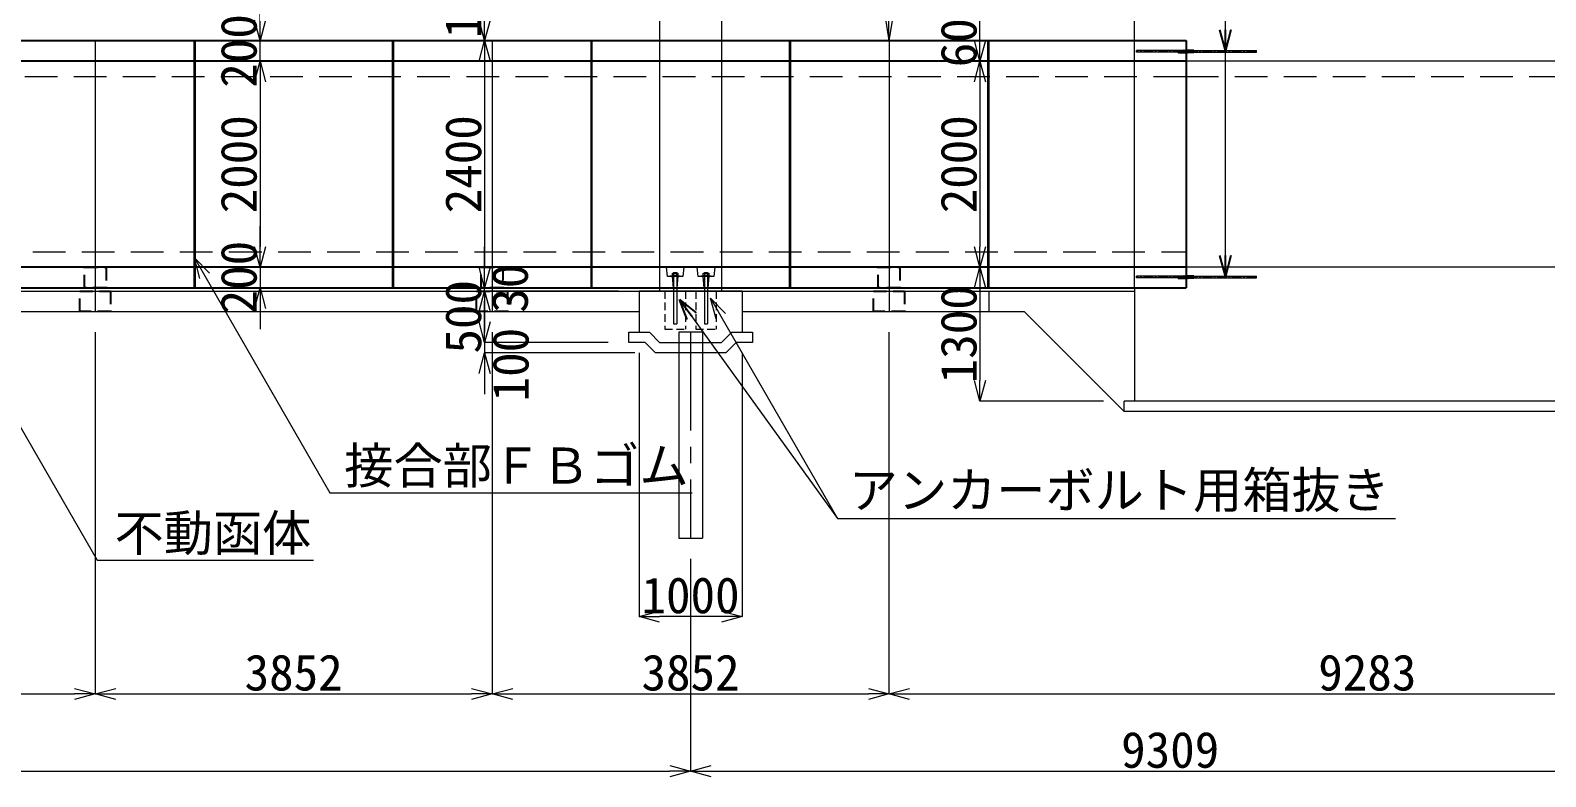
# Model space of a CAD drawing. Extents: x 0 to 319474, y 0 to 59400.
# Drawn here: x 22545 to 37252, y 32999 to 40242 of the extents above; entities that cross this region are included whole.
import ezdxf
from ezdxf import colors
from ezdxf.entities.mleader import LeaderData, LeaderLine
from ezdxf.math import Vec2, Vec3

# ---------------------------------------------------------------- set-up
doc = ezdxf.new("R2010")
doc.units = 0
doc.header["$LTSCALE"] = 100
for name, pattern in [('CENTER2', [14.2875, 9.525, -1.5875, 1.5875, -1.5875]), ('HIDDEN', [0.375, 0.25, -0.125]), ('HIDDEN2', [4.7625, 3.175, -1.5875])]:
    doc.linetypes.add(name, pattern=pattern)
for name, color, linetype, lineweight in [('0中心線', 7, 'CENTER2', 5), ('0寸法', 7, 'Continuous', 5), ('0文字', 41, 'Continuous', 5), ('1Pca-BOX', 3, 'Continuous', 25), ('1Pca-BOX割付', 4, 'Continuous', 13), ('1アンカーボルト孔', 30, 'Continuous', 13), ('1グラウトホール', 1, 'HIDDEN2', 25), ('2均し基礎コンクリート', 140, 'Continuous', 13), ('2現場打ち・増しコン', 1, 'HIDDEN2', 13), ('2遮水・可とう矢板', 43, 'Continuous', 13), ('3機械式継手', 220, 'Continuous', 13), ('3金具', 243, 'Continuous', 13)]:
    doc.layers.add(name, color=color, linetype=linetype, lineweight=lineweight)
doc.layers.add('D-WORK作業ﾚｲﾔ', color=9, linetype='Continuous', lineweight=5, plot=False)
doc.styles.add('寸法文字', font='MS Gothic.ttf')
doc.dimstyles.new('1／100', dxfattribs={"dimscale": 100, "dimtxt": 3.5, "dimasz": 2, "dimexe": 0, "dimexo": 2, "dimgap": 0.3, "dimtad": 1, "dimdec": 0, "dimzin": 1, "dimdsep": 46, "dimtxsty": '寸法文字', "dimblk": 'OPEN30', "dimcen": 2.5, "dimclrd": 256, "dimclre": 256, "dimclrt": 256, "dimadec": 0, "dimazin": 0, "dimtfac": 1, "dimtdec": 0, "dimtmove": 0, "dimatfit": 3, "dimldrblk": 'OPEN30', "dimfxl": 1, "dimlwd": -1, "dimlwe": -1, "dimarcsym": 0})
doc.dimstyles.new('DIM-100-F', dxfattribs={"dimscale": 100, "dimtxt": 3.5, "dimasz": 2.5, "dimexe": 0, "dimexo": 2, "dimgap": 0.8, "dimtad": 1, "dimdec": 0, "dimzin": 0, "dimdsep": 46, "dimtxsty": '寸法文字', "dimblk": 'OPEN', "dimcen": 0.1, "dimclrd": 256, "dimclre": 256, "dimclrt": 256, "dimaunit": 1, "dimadec": 4, "dimazin": 0, "dimtfac": 1, "dimtdec": 0, "dimtmove": 2, "dimatfit": 3, "dimldrblk": 'OPEN', "dimfxl": 1, "dimtolj": 1, "dimtzin": 0, "dimlwd": -1, "dimlwe": -1, "dimarcsym": 2})

# ---------------------------------------------------------------- blocks, each defined once
blk = doc.blocks.new('_Open')
at = {"color": 0, "linetype": 'ByBlock', "lineweight": -2}
for p, q in [((-1, 0.167), (0, 0)), ((-1, -0.167), (0, 0)), ((0, 0), (-1, 0))]:
    blk.add_line(p, q, dxfattribs=at)
blk = doc.blocks.new('*D14')
at = {"layer": '0寸法', "ltscale": 0.01, "transparency": 16777216}
for p, q in [((27788, 45222), (30879, 45222)), ((30879, 44972), (30879, 40392)), ((29453, 40142), (30879, 40142))]:
    blk.add_line(p, q, dxfattribs=at)
at = {"layer": 'Defpoints', "color": 0, "ltscale": 0.01, "transparency": 16777216}
for p in [(27588, 45222), (29253, 40142), (30879, 40142)]:
    blk.add_point(p, dxfattribs=at)
at = {"layer": '0寸法', "ltscale": 0.01, "transparency": 16777216, "xscale": 250, "yscale": 250, "zscale": 250}
for p, rotation in [((30879, 45222), 90), ((30879, 40142), 270)]:
    blk.add_blockref('_Open', p, dxfattribs=dict(at, rotation=rotation))
at = {"layer": '0寸法', "ltscale": 0.01, "transparency": 16777216, "insert": (30624, 42682), "char_height": 350, "attachment_point": 5, "rotation": 90, "style": '寸法文字'}
blk.add_mtext('\\A1;5080', dxfattribs=at)
blk = doc.blocks.new('_Open30')
at = {"color": 0, "linetype": 'ByBlock', "lineweight": -2}
for p, q in [((-1, 0.268), (0, 0)), ((0, 0), (-1, -0.268)), ((0, 0), (-1, 0))]:
    blk.add_line(p, q, dxfattribs=at)
blk = doc.blocks.new('*U5')
at = {"layer": '0中心線', "ltscale": 0.1}
blk.add_line((682, 0), (-482, 0), dxfattribs=at)
at = {"layer": '3機械式継手'}
for p, q in [((-77, 8), (-482, 8)), ((-482, -8), (-482, 8)), ((-77, -13), (-77, 13)), ((-77, 13), (-22, 13)), ((-18, 13), (-22, 13)), ((-18, 13), (0, 13)), ((0, 13), (0, -13)), ((18, 13), (0, 13)), ((0, 13), (0, -13)), ((18, 13), (22, 13)), ((77, 13), (22, 13)), ((77, -13), (77, 13)), ((77, 8), (682, 8)), ((682, -8), (682, 8)), ((-77, -8), (-482, -8)), ((-77, -13), (-22, -13)), ((-18, -13), (-22, -13)), ((-18, -13), (0, -13)), ((18, -13), (0, -13)), ((18, -13), (22, -13)), ((77, -13), (22, -13)), ((77, -8), (682, -8))]:
    blk.add_line(p, q, dxfattribs=at)
at = {"layer": '3機械式継手', "linetype": 'HIDDEN2', "ltscale": 0.6}
for p, q in [((-77, 8), (0, 8)), ((-32, -8), (-32, 8)), ((-21, -8), (-21, 8)), ((77, 8), (0, 8)), ((21, -8), (21, 8)), ((32, -8), (32, 8)), ((-77, -8), (0, -8)), ((77, -8), (0, -8))]:
    blk.add_line(p, q, dxfattribs=at)
blk = doc.blocks.new('*D24')
at = {"layer": '0寸法', "transparency": 16777216}
for p, q in [((28453, 41142), (26954, 41142)), ((26954, 40342), (26954, 40942)), ((28453, 40142), (26954, 40142))]:
    blk.add_line(p, q, dxfattribs=at)
at = {"layer": 'Defpoints', "color": 0, "transparency": 16777216}
for p in [(26954, 41142), (28653, 41142), (28653, 40142)]:
    blk.add_point(p, dxfattribs=at)
at = {"layer": '0寸法', "transparency": 16777216, "xscale": 200, "yscale": 200, "zscale": 200}
for p, rotation in [((26954, 41142), 90), ((26954, 40142), 270)]:
    blk.add_blockref('_Open30', p, dxfattribs=dict(at, rotation=rotation))
at = {"layer": '0寸法', "transparency": 16777216, "insert": (26749, 40642), "char_height": 350, "attachment_point": 5, "rotation": 90, "style": '寸法文字'}
blk.add_mtext('1000', dxfattribs=at)
blk = doc.blocks.new('*D26')
at = {"layer": '0寸法', "transparency": 16777216}
for p, q in [((28453, 40142), (26954, 40142)), ((26954, 39942), (26954, 37942)), ((28453, 37742), (26954, 37742))]:
    blk.add_line(p, q, dxfattribs=at)
at = {"layer": 'Defpoints', "color": 0, "transparency": 16777216}
for p in [(28653, 40142), (26954, 37742), (28653, 37742)]:
    blk.add_point(p, dxfattribs=at)
at = {"layer": '0寸法', "transparency": 16777216, "xscale": 200, "yscale": 200, "zscale": 200}
for p, rotation in [((26954, 40142), 90), ((26954, 37742), 270)]:
    blk.add_blockref('_Open30', p, dxfattribs=dict(at, rotation=rotation))
at = {"layer": '0寸法', "transparency": 16777216, "insert": (26749, 38942), "char_height": 350, "attachment_point": 5, "rotation": 90, "style": '寸法文字'}
blk.add_mtext('2400', dxfattribs=at)
blk = doc.blocks.new('*D27')
at = {"layer": '0寸法', "transparency": 16777216}
for p, q in [((28253, 37712), (26954, 37712)), ((26954, 37412), (26954, 37512)), ((28153, 37212), (26954, 37212))]:
    blk.add_line(p, q, dxfattribs=at)
at = {"layer": 'Defpoints', "color": 0, "transparency": 16777216}
for p in [(26954, 37712), (28453, 37712), (28353, 37212)]:
    blk.add_point(p, dxfattribs=at)
at = {"layer": '0寸法', "transparency": 16777216, "xscale": 200, "yscale": 200, "zscale": 200}
for p, rotation in [((26954, 37712), 90), ((26954, 37212), 270)]:
    blk.add_blockref('_Open30', p, dxfattribs=dict(at, rotation=rotation))
at = {"layer": '0寸法', "transparency": 16777216, "insert": (26749, 37462), "char_height": 350, "attachment_point": 5, "rotation": 90, "style": '寸法文字'}
blk.add_mtext('500', dxfattribs=at)
blk = doc.blocks.new('*D28')
at = {"layer": '0寸法', "transparency": 16777216}
for p, q in [((26954, 37942), (26954, 38142)), ((28253, 37742), (26954, 37742)), ((26954, 37712), (26954, 37742)), ((28253, 37712), (26954, 37712)), ((26954, 37512), (26954, 37312))]:
    blk.add_line(p, q, dxfattribs=at)
at = {"layer": 'Defpoints', "color": 0, "transparency": 16777216}
for p in [(26954, 37742), (28453, 37742), (28453, 37712)]:
    blk.add_point(p, dxfattribs=at)
at = {"layer": '0寸法', "transparency": 16777216, "xscale": 200, "yscale": 200, "zscale": 200}
for p, rotation in [((26954, 37742), 270), ((26954, 37712), 90)]:
    blk.add_blockref('_Open30', p, dxfattribs=dict(at, rotation=rotation))
at = {"layer": '0寸法', "transparency": 16777216, "insert": (27202, 37739), "char_height": 350, "attachment_point": 5, "rotation": 90, "style": '寸法文字'}
blk.add_mtext('30', dxfattribs=at)
blk = doc.blocks.new('*D29')
at = {"layer": '0寸法', "transparency": 16777216}
for p, q in [((26954, 37412), (26954, 37612)), ((28153, 37212), (26954, 37212)), ((26954, 37212), (26954, 37112)), ((28412, 37112), (26954, 37112)), ((26954, 36912), (26954, 36712))]:
    blk.add_line(p, q, dxfattribs=at)
at = {"layer": 'Defpoints', "color": 0, "transparency": 16777216}
for p in [(28353, 37212), (26954, 37112), (28612, 37112)]:
    blk.add_point(p, dxfattribs=at)
at = {"layer": '0寸法', "transparency": 16777216, "xscale": 200, "yscale": 200, "zscale": 200}
for p, rotation in [((26954, 37212), 270), ((26954, 37112), 90)]:
    blk.add_blockref('_Open30', p, dxfattribs=dict(at, rotation=rotation))
at = {"layer": '0寸法', "transparency": 16777216, "insert": (27209, 36998), "char_height": 350, "attachment_point": 5, "rotation": 90, "style": '寸法文字'}
blk.add_mtext('100', dxfattribs=at)
blk = doc.blocks.new('*D30')
at = {"layer": '0寸法', "transparency": 16777216}
for p, q in [((25870, 39942), (24775, 39942)), ((24775, 39742), (24775, 38142)), ((25870, 37942), (24775, 37942))]:
    blk.add_line(p, q, dxfattribs=at)
at = {"layer": 'Defpoints', "color": 0, "transparency": 16777216}
for p in [(26070, 39942), (24775, 37942), (26070, 37942)]:
    blk.add_point(p, dxfattribs=at)
at = {"layer": '0寸法', "transparency": 16777216, "xscale": 200, "yscale": 200, "zscale": 200}
for p, rotation in [((24775, 39942), 90), ((24775, 37942), 270)]:
    blk.add_blockref('_Open30', p, dxfattribs=dict(at, rotation=rotation))
at = {"layer": '0寸法', "transparency": 16777216, "insert": (24570, 38942), "char_height": 350, "attachment_point": 5, "rotation": 90, "style": '寸法文字'}
blk.add_mtext('2000', dxfattribs=at)
blk = doc.blocks.new('*D31')
at = {"layer": '0寸法', "transparency": 16777216}
for p, q in [((24775, 40342), (24775, 40542)), ((25870, 40142), (24775, 40142)), ((24775, 39942), (24775, 40142)), ((25870, 39942), (24775, 39942)), ((24775, 39742), (24775, 39542))]:
    blk.add_line(p, q, dxfattribs=at)
at = {"layer": 'Defpoints', "color": 0, "transparency": 16777216}
for p in [(24775, 40142), (26070, 40142), (26070, 39942)]:
    blk.add_point(p, dxfattribs=at)
at = {"layer": '0寸法', "transparency": 16777216, "xscale": 200, "yscale": 200, "zscale": 200}
for p, rotation in [((24775, 40142), 270), ((24775, 39942), 90)]:
    blk.add_blockref('_Open30', p, dxfattribs=dict(at, rotation=rotation))
at = {"layer": '0寸法', "transparency": 16777216, "insert": (24570, 40042), "char_height": 350, "attachment_point": 5, "rotation": 90, "style": '寸法文字'}
blk.add_mtext('200', dxfattribs=at)
blk = doc.blocks.new('*D32')
at = {"layer": '0寸法', "transparency": 16777216}
for p, q in [((24775, 38142), (24775, 38342)), ((25870, 37942), (24775, 37942)), ((24775, 37942), (24775, 37742)), ((25870, 37742), (24775, 37742)), ((24775, 37542), (24775, 37342))]:
    blk.add_line(p, q, dxfattribs=at)
at = {"layer": 'Defpoints', "color": 0, "transparency": 16777216}
for p in [(26070, 37942), (24775, 37742), (26070, 37742)]:
    blk.add_point(p, dxfattribs=at)
at = {"layer": '0寸法', "transparency": 16777216, "xscale": 200, "yscale": 200, "zscale": 200}
for p, rotation in [((24775, 37942), 270), ((24775, 37742), 90)]:
    blk.add_blockref('_Open30', p, dxfattribs=dict(at, rotation=rotation))
at = {"layer": '0寸法', "transparency": 16777216, "insert": (24570, 37842), "char_height": 350, "attachment_point": 5, "rotation": 90, "style": '寸法文字'}
blk.add_mtext('200', dxfattribs=at)
blk = doc.blocks.new('*D36')
at = {"layer": '0寸法', "transparency": 16777216}
for p, q in [((33062, 39942), (31762, 39942)), ((31762, 39742), (31762, 38142)), ((33062, 37942), (31762, 37942))]:
    blk.add_line(p, q, dxfattribs=at)
at = {"layer": 'Defpoints', "color": 0, "transparency": 16777216}
for p in [(33262, 39942), (31762, 37942), (33262, 37942)]:
    blk.add_point(p, dxfattribs=at)
at = {"layer": '0寸法', "transparency": 16777216, "xscale": 200, "yscale": 200, "zscale": 200}
for p, rotation in [((31762, 39942), 90), ((31762, 37942), 270)]:
    blk.add_blockref('_Open30', p, dxfattribs=dict(at, rotation=rotation))
at = {"layer": '0寸法', "transparency": 16777216, "insert": (31557, 38942), "char_height": 350, "attachment_point": 5, "rotation": 90, "style": '寸法文字'}
blk.add_mtext('2000', dxfattribs=at)
blk = doc.blocks.new('*D37')
at = {"layer": '0寸法', "transparency": 16777216}
for p, q in [((33062, 40542), (31762, 40542)), ((31762, 40142), (31762, 40342)), ((33062, 39942), (31762, 39942))]:
    blk.add_line(p, q, dxfattribs=at)
at = {"layer": 'Defpoints', "color": 0, "transparency": 16777216}
for p in [(31762, 40542), (33262, 40542), (33262, 39942)]:
    blk.add_point(p, dxfattribs=at)
at = {"layer": '0寸法', "transparency": 16777216, "xscale": 200, "yscale": 200, "zscale": 200}
for p, rotation in [((31762, 40542), 90), ((31762, 39942), 270)]:
    blk.add_blockref('_Open30', p, dxfattribs=dict(at, rotation=rotation))
at = {"layer": '0寸法', "transparency": 16777216, "insert": (31557, 40241), "char_height": 350, "attachment_point": 5, "rotation": 90, "style": '寸法文字'}
blk.add_mtext('600', dxfattribs=at)
blk = doc.blocks.new('*D38')
at = {"layer": '0寸法', "transparency": 16777216}
for p, q in [((33062, 37942), (31762, 37942)), ((31762, 37742), (31762, 36842)), ((32962, 36642), (31762, 36642))]:
    blk.add_line(p, q, dxfattribs=at)
at = {"layer": 'Defpoints', "color": 0, "transparency": 16777216}
for p in [(33262, 37942), (31762, 36642), (33162, 36642)]:
    blk.add_point(p, dxfattribs=at)
at = {"layer": '0寸法', "transparency": 16777216, "xscale": 200, "yscale": 200, "zscale": 200}
for p, rotation in [((31762, 37942), 90), ((31762, 36642), 270)]:
    blk.add_blockref('_Open30', p, dxfattribs=dict(at, rotation=rotation))
at = {"layer": '0寸法', "transparency": 16777216, "insert": (31557, 37292), "char_height": 350, "attachment_point": 5, "rotation": 90, "style": '寸法文字'}
blk.add_mtext('1300', dxfattribs=at)
blk = doc.blocks.new('*D45')
at = {"layer": '0寸法', "transparency": 16777216}
for p, q in [((31636, 46160), (31436, 46160)), ((31836, 40342), (31836, 46160)), ((31848, 46160), (31836, 46160)), ((31848, 40342), (31848, 46160)), ((32048, 46160), (32248, 46160))]:
    blk.add_line(p, q, dxfattribs=at)
at = {"layer": 'Defpoints', "color": 0, "transparency": 16777216}
for p in [(31836, 46160), (31836, 40142), (31848, 40142)]:
    blk.add_point(p, dxfattribs=at)
at = {"layer": '0寸法', "transparency": 16777216, "xscale": 200, "yscale": 200, "zscale": 200}
blk.add_blockref('_Open30', (31836, 46160), dxfattribs=at)
at = {"layer": '0寸法', "transparency": 16777216, "xscale": 200, "yscale": 200, "zscale": 200, "rotation": 180}
blk.add_blockref('_Open30', (31848, 46160), dxfattribs=at)
at = {"layer": '0寸法', "transparency": 16777216, "insert": (31837, 46362), "char_height": 350, "attachment_point": 5, "style": '寸法文字'}
blk.add_mtext('12', dxfattribs=at)
blk = doc.blocks.new('*D46')
at = {"layer": '0寸法', "transparency": 16777216}
for p, q in [((29710, 46160), (29510, 46160)), ((29910, 40342), (29910, 46160)), ((29922, 46160), (29910, 46160)), ((29922, 40342), (29922, 46160)), ((30122, 46160), (30322, 46160))]:
    blk.add_line(p, q, dxfattribs=at)
at = {"layer": 'Defpoints', "color": 0, "transparency": 16777216}
for p in [(29910, 46160), (29910, 40142), (29922, 40142)]:
    blk.add_point(p, dxfattribs=at)
at = {"layer": '0寸法', "transparency": 16777216, "xscale": 200, "yscale": 200, "zscale": 200}
blk.add_blockref('_Open30', (29910, 46160), dxfattribs=at)
at = {"layer": '0寸法', "transparency": 16777216, "xscale": 200, "yscale": 200, "zscale": 200, "rotation": 180}
blk.add_blockref('_Open30', (29922, 46160), dxfattribs=at)
at = {"layer": '0寸法', "transparency": 16777216, "insert": (29919, 46363), "char_height": 350, "attachment_point": 5, "style": '寸法文字'}
blk.add_mtext('12', dxfattribs=at)
blk = doc.blocks.new('*D47')
at = {"layer": '0寸法', "transparency": 16777216}
for p, q in [((31848, 40342), (31848, 46160)), ((32048, 46160), (33562, 46160)), ((33762, 40742), (33762, 46160))]:
    blk.add_line(p, q, dxfattribs=at)
at = {"layer": 'Defpoints', "color": 0, "transparency": 16777216}
for p in [(33762, 46160), (33762, 40542), (31848, 40142)]:
    blk.add_point(p, dxfattribs=at)
at = {"layer": '0寸法', "transparency": 16777216, "xscale": 200, "yscale": 200, "zscale": 200, "rotation": 180}
blk.add_blockref('_Open30', (31848, 46160), dxfattribs=at)
at = {"layer": '0寸法', "transparency": 16777216, "xscale": 200, "yscale": 200, "zscale": 200}
blk.add_blockref('_Open30', (33762, 46160), dxfattribs=at)
at = {"layer": '0寸法', "transparency": 16777216, "insert": (32805, 46365), "char_height": 350, "attachment_point": 5, "style": '寸法文字'}
blk.add_mtext('1914', dxfattribs=at)
blk = doc.blocks.new('*D50')
at = {"layer": '0寸法', "transparency": 16777216}
for p, q in [((19323, 37312), (19323, 33802)), ((23175, 37312), (23175, 33802)), ((19523, 33802), (22975, 33802))]:
    blk.add_line(p, q, dxfattribs=at)
at = {"layer": 'Defpoints', "color": 0, "transparency": 16777216}
for p in [(19323, 37512), (23175, 37512), (23175, 33802)]:
    blk.add_point(p, dxfattribs=at)
at = {"layer": '0寸法', "transparency": 16777216, "xscale": 200, "yscale": 200, "zscale": 200, "rotation": 180}
blk.add_blockref('_Open30', (19323, 33802), dxfattribs=at)
at = {"layer": '0寸法', "transparency": 16777216, "xscale": 200, "yscale": 200, "zscale": 200}
blk.add_blockref('_Open30', (23175, 33802), dxfattribs=at)
at = {"layer": '0寸法', "transparency": 16777216, "insert": (21249, 34007), "char_height": 350, "attachment_point": 5, "style": '寸法文字'}
blk.add_mtext('3852', dxfattribs=at)
blk = doc.blocks.new('*D51')
at = {"layer": '0寸法', "transparency": 16777216}
for p, q in [((9962, 35142), (9962, 33052)), ((28953, 35112), (28953, 33052)), ((10162, 33052), (28753, 33052))]:
    blk.add_line(p, q, dxfattribs=at)
at = {"layer": 'Defpoints', "color": 0, "transparency": 16777216}
for p in [(9962, 35342), (28953, 35312), (28953, 33052)]:
    blk.add_point(p, dxfattribs=at)
at = {"layer": '0寸法', "transparency": 16777216, "xscale": 200, "yscale": 200, "zscale": 200, "rotation": 180}
blk.add_blockref('_Open30', (9962, 33052), dxfattribs=at)
at = {"layer": '0寸法', "transparency": 16777216, "xscale": 200, "yscale": 200, "zscale": 200}
blk.add_blockref('_Open30', (28953, 33052), dxfattribs=at)
at = {"layer": '0寸法', "transparency": 16777216, "insert": (19458, 33257), "char_height": 350, "attachment_point": 5, "style": '寸法文字'}
blk.add_mtext('18991', dxfattribs=at)
blk = doc.blocks.new('*D54')
at = {"layer": '0寸法', "transparency": 16777216}
for p, q in [((23175, 37312), (23175, 33802)), ((27027, 37312), (27027, 33802)), ((23375, 33802), (26827, 33802))]:
    blk.add_line(p, q, dxfattribs=at)
at = {"layer": 'Defpoints', "color": 0, "transparency": 16777216}
for p in [(23175, 37512), (27027, 37512), (27027, 33802)]:
    blk.add_point(p, dxfattribs=at)
at = {"layer": '0寸法', "transparency": 16777216, "xscale": 200, "yscale": 200, "zscale": 200, "rotation": 180}
blk.add_blockref('_Open30', (23175, 33802), dxfattribs=at)
at = {"layer": '0寸法', "transparency": 16777216, "xscale": 200, "yscale": 200, "zscale": 200}
blk.add_blockref('_Open30', (27027, 33802), dxfattribs=at)
at = {"layer": '0寸法', "transparency": 16777216, "insert": (25101, 34007), "char_height": 350, "attachment_point": 5, "style": '寸法文字'}
blk.add_mtext('3852', dxfattribs=at)
blk = doc.blocks.new('*D55')
at = {"layer": '0寸法', "transparency": 16777216}
for p, q in [((27027, 37312), (27027, 33802)), ((30879, 37312), (30879, 33802)), ((27227, 33802), (30679, 33802))]:
    blk.add_line(p, q, dxfattribs=at)
at = {"layer": 'Defpoints', "color": 0, "transparency": 16777216}
for p in [(27027, 37512), (30879, 37512), (30879, 33802)]:
    blk.add_point(p, dxfattribs=at)
at = {"layer": '0寸法', "transparency": 16777216, "xscale": 200, "yscale": 200, "zscale": 200, "rotation": 180}
blk.add_blockref('_Open30', (27027, 33802), dxfattribs=at)
at = {"layer": '0寸法', "transparency": 16777216, "xscale": 200, "yscale": 200, "zscale": 200}
blk.add_blockref('_Open30', (30879, 33802), dxfattribs=at)
at = {"layer": '0寸法', "transparency": 16777216, "insert": (28953, 34007), "char_height": 350, "attachment_point": 5, "style": '寸法文字'}
blk.add_mtext('3852', dxfattribs=at)
blk = doc.blocks.new('*D56')
at = {"layer": '0寸法', "transparency": 16777216}
for p, q in [((30879, 37312), (30879, 33802)), ((40162, 36442), (40162, 33802)), ((31079, 33802), (39962, 33802))]:
    blk.add_line(p, q, dxfattribs=at)
at = {"layer": 'Defpoints', "color": 0, "transparency": 16777216}
for p in [(30879, 37512), (40162, 36642), (40162, 33802)]:
    blk.add_point(p, dxfattribs=at)
at = {"layer": '0寸法', "transparency": 16777216, "xscale": 200, "yscale": 200, "zscale": 200, "rotation": 180}
blk.add_blockref('_Open30', (30879, 33802), dxfattribs=at)
at = {"layer": '0寸法', "transparency": 16777216, "xscale": 200, "yscale": 200, "zscale": 200}
blk.add_blockref('_Open30', (40162, 33802), dxfattribs=at)
at = {"layer": '0寸法', "transparency": 16777216, "insert": (35521, 34007), "char_height": 350, "attachment_point": 5, "style": '寸法文字'}
blk.add_mtext('9283', dxfattribs=at)
blk = doc.blocks.new('*D57')
at = {"layer": '0寸法', "transparency": 16777216}
for p, q in [((28453, 37112), (28453, 34552)), ((29453, 37112), (29453, 34552)), ((29253, 34552), (28653, 34552))]:
    blk.add_line(p, q, dxfattribs=at)
at = {"layer": 'Defpoints', "color": 0, "transparency": 16777216}
for p in [(28453, 37312), (29453, 37312), (28453, 34552)]:
    blk.add_point(p, dxfattribs=at)
at = {"layer": '0寸法', "transparency": 16777216, "xscale": 200, "yscale": 200, "zscale": 200, "rotation": 180}
blk.add_blockref('_Open30', (28453, 34552), dxfattribs=at)
at = {"layer": '0寸法', "transparency": 16777216, "xscale": 200, "yscale": 200, "zscale": 200}
blk.add_blockref('_Open30', (29453, 34552), dxfattribs=at)
at = {"layer": '0寸法', "transparency": 16777216, "insert": (28953, 34757), "char_height": 350, "attachment_point": 5, "style": '寸法文字'}
blk.add_mtext('1000', dxfattribs=at)
blk = doc.blocks.new('*D153')
at = {"layer": '0寸法', "transparency": 16777216}
for p, q in [((29922, 40342), (29922, 46160)), ((31636, 46160), (30122, 46160)), ((31836, 40342), (31836, 46160))]:
    blk.add_line(p, q, dxfattribs=at)
at = {"layer": 'Defpoints', "color": 0, "transparency": 16777216}
for p in [(29922, 46160), (29922, 40142), (31836, 40142)]:
    blk.add_point(p, dxfattribs=at)
at = {"layer": '0寸法', "transparency": 16777216, "xscale": 200, "yscale": 200, "zscale": 200, "rotation": 180}
blk.add_blockref('_Open30', (29922, 46160), dxfattribs=at)
at = {"layer": '0寸法', "transparency": 16777216, "xscale": 200, "yscale": 200, "zscale": 200}
blk.add_blockref('_Open30', (31836, 46160), dxfattribs=at)
at = {"layer": '0寸法', "transparency": 16777216, "insert": (30879, 46365), "char_height": 350, "attachment_point": 5, "style": '寸法文字'}
blk.add_mtext('1914', dxfattribs=at)
blk = doc.blocks.new('*D154')
at = {"layer": '0寸法', "transparency": 16777216}
for p, q in [((28953, 35112), (28953, 33052)), ((38262, 34442), (38262, 33052)), ((29153, 33052), (38062, 33052))]:
    blk.add_line(p, q, dxfattribs=at)
at = {"layer": 'Defpoints', "color": 0, "transparency": 16777216}
for p in [(28953, 35312), (38262, 34642), (38262, 33052)]:
    blk.add_point(p, dxfattribs=at)
at = {"layer": '0寸法', "transparency": 16777216, "xscale": 200, "yscale": 200, "zscale": 200, "rotation": 180}
blk.add_blockref('_Open30', (28953, 33052), dxfattribs=at)
at = {"layer": '0寸法', "transparency": 16777216, "xscale": 200, "yscale": 200, "zscale": 200}
blk.add_blockref('_Open30', (38262, 33052), dxfattribs=at)
at = {"layer": '0寸法', "transparency": 16777216, "insert": (33608, 33257), "char_height": 350, "attachment_point": 5, "style": '寸法文字'}
blk.add_mtext('9309', dxfattribs=at)
blk = doc.blocks.new('*D155')
at = {"layer": '0寸法', "transparency": 16777216}
for p, q in [((27784, 46160), (27584, 46160)), ((27984, 40342), (27984, 46160)), ((27996, 46160), (27984, 46160)), ((27996, 40342), (27996, 46160)), ((28196, 46160), (28396, 46160))]:
    blk.add_line(p, q, dxfattribs=at)
at = {"layer": 'Defpoints', "color": 0, "transparency": 16777216}
for p in [(27984, 46160), (27984, 40142), (27996, 40142)]:
    blk.add_point(p, dxfattribs=at)
at = {"layer": '0寸法', "transparency": 16777216, "xscale": 200, "yscale": 200, "zscale": 200}
blk.add_blockref('_Open30', (27984, 46160), dxfattribs=at)
at = {"layer": '0寸法', "transparency": 16777216, "xscale": 200, "yscale": 200, "zscale": 200, "rotation": 180}
blk.add_blockref('_Open30', (27996, 46160), dxfattribs=at)
at = {"layer": '0寸法', "transparency": 16777216, "insert": (27993, 46363), "char_height": 350, "attachment_point": 5, "style": '寸法文字'}
blk.add_mtext('12', dxfattribs=at)
blk = doc.blocks.new('*D156')
at = {"layer": '0寸法', "transparency": 16777216}
for p, q in [((27996, 40342), (27996, 46160)), ((29710, 46160), (28196, 46160)), ((29910, 40342), (29910, 46160))]:
    blk.add_line(p, q, dxfattribs=at)
at = {"layer": 'Defpoints', "color": 0, "transparency": 16777216}
for p in [(27996, 46160), (27996, 40142), (29910, 40142)]:
    blk.add_point(p, dxfattribs=at)
at = {"layer": '0寸法', "transparency": 16777216, "xscale": 200, "yscale": 200, "zscale": 200, "rotation": 180}
blk.add_blockref('_Open30', (27996, 46160), dxfattribs=at)
at = {"layer": '0寸法', "transparency": 16777216, "xscale": 200, "yscale": 200, "zscale": 200}
blk.add_blockref('_Open30', (29910, 46160), dxfattribs=at)
at = {"layer": '0寸法', "transparency": 16777216, "insert": (28953, 46365), "char_height": 350, "attachment_point": 5, "style": '寸法文字'}
blk.add_mtext('1914', dxfattribs=at)

msp = doc.modelspace()

# ---------------------------------------------------------------- linework, layer by layer
at = {"layer": '0中心線'}
msp.add_line((28953.2, 37312.1), (28953.2, 35312.1), dxfattribs=at)
at = {"layer": '1Pca-BOX'}
for p, q in [((10662.2, 40142.1), (33762.2, 40142.1)), ((33762.2, 40142.1), (33762.2, 37742.1)), ((33762.2, 39942.1), (10662.2, 39942.1)), ((33762.2, 37942.1), (10662.2, 37942.1)), ((10662.2, 37742.1), (33762.2, 37742.1))]:
    msp.add_line(p, q, dxfattribs=at)
at = {"layer": '1Pca-BOX', "linetype": 'HIDDEN2', "lineweight": 9}
for p, q in [((33762.2, 39792.1), (10662.2, 39792.1)), ((10662.2, 38092.1), (33762.2, 38092.1))]:
    msp.add_line(p, q, dxfattribs=at)
at = {"layer": '1Pca-BOX割付'}
for p, q in [((24132.2, 40142.1), (24132.2, 37742.1)), ((24144.2, 40142.1), (24144.2, 37742.1)), ((26058.2, 40142.1), (26058.2, 37742.1)), ((26070.2, 40142.1), (26070.2, 37742.1)), ((27984.2, 40142.1), (27984.2, 37742.1)), ((27996.2, 40142.1), (27996.2, 37742.1)), ((29910.2, 40142.1), (29910.2, 37742.1)), ((29922.2, 40142.1), (29922.2, 37742.1)), ((31836.2, 40142.1), (31836.2, 37742.1)), ((31848.2, 40142.1), (31848.2, 37742.1))]:
    msp.add_line(p, q, dxfattribs=at)
at = {"layer": '1アンカーボルト孔', "ltscale": 10}
for p, q in [((28773.2, 37852.1), (28783.2, 37742.1)), ((29073.2, 37852.1), (29083.2, 37742.1))]:
    msp.add_line(p, q, dxfattribs=at)
at = {"layer": '1アンカーボルト孔', "ltscale": 3}
for p, q in [((28823.2, 37742.1), (28833.2, 37852.1)), ((29123.2, 37742.1), (29133.2, 37852.1)), ((28783.2, 37742.1), (28823.2, 37742.1)), ((29083.2, 37742.1), (29123.2, 37742.1))]:
    msp.add_line(p, q, dxfattribs=at)
at = {"layer": '1アンカーボルト孔', "linetype": 'HIDDEN', "ltscale": 3}
for p, q in [((28703.2, 37712.1), (28703.2, 37342.1)), ((28903.2, 37712.1), (28903.2, 37342.1)), ((29003.2, 37712.1), (29003.2, 37342.1)), ((29203.2, 37712.1), (29203.2, 37342.1)), ((28703.2, 37342.1), (28903.2, 37342.1)), ((29003.2, 37342.1), (29203.2, 37342.1))]:
    msp.add_line(p, q, dxfattribs=at)
at = {"layer": '1アンカーボルト孔', "ltscale": 3}
for points in [[(28728.2, 37852.1), (28718.2, 37942.1), (28888.2, 37942.1), (28878.2, 37852.1)], [(29028.2, 37852.1), (29018.2, 37942.1), (29188.2, 37942.1), (29178.2, 37852.1)]]:
    msp.add_lwpolyline(points, close=True, dxfattribs=at)
at = {"layer": '1グラウトホール', "ltscale": 0.4}
for points in [[(23070.2, 37942.1), (23280.2, 37942.1), (23280.2, 37742.1), (23070.2, 37742.1)], [(26922.2, 37942.1), (27132.2, 37942.1), (27132.2, 37742.1), (26922.2, 37742.1)], [(30774.2, 37942.1), (30984.2, 37942.1), (30984.2, 37742.1), (30774.2, 37742.1)], [(23025.2, 37712.1), (23325.2, 37712.1), (23325.2, 37512.1), (23025.2, 37512.1)], [(26877.2, 37712.1), (27177.2, 37712.1), (27177.2, 37512.1), (26877.2, 37512.1)], [(30729.2, 37712.1), (31029.2, 37712.1), (31029.2, 37512.1), (30729.2, 37512.1)]]:
    msp.add_lwpolyline(points, close=True, dxfattribs=at)
at = {"layer": '2均し基礎コンクリート'}
for p, q in [((11162.5, 37712.1), (33262.2, 37712.1)), ((31848.2, 37712.1), (31848.2, 37512.1)), ((11469.2, 37512.1), (28453.2, 37512.1)), ((29453.2, 37512.1), (32192.2, 37512.1)), ((32192.2, 37512.1), (33162.2, 36542.1)), ((33262.2, 36642.1), (33162.2, 36642.1)), ((33162.2, 36542.1), (33162.2, 36642.1)), ((37821, 36542.1), (33162.2, 36542.1))]:
    msp.add_line(p, q, dxfattribs=at)
msp.add_lwpolyline([(29453.2, 37312.1), (29553.2, 37312.1), (29553.2, 37212.1), (29394.6, 37212.1), (29294.6, 37112.1), (28611.7, 37112.1), (28511.7, 37212.1), (28353.2, 37212.1), (28353.2, 37312.1), (28453.2, 37312.1)], dxfattribs=at)
at = {"layer": '2現場打ち・増しコン', "linetype": 'Continuous'}
for p, q in [((28653.2, 41142.1), (28653.2, 40142.1)), ((29253.2, 41142.1), (29253.2, 40142.1)), ((33262.2, 40142.1), (33262.2, 40542.1)), ((38362.5, 39942.1), (33762.2, 39942.1)), ((38362.5, 37942.1), (33762.2, 37942.1)), ((28453.2, 37712.1), (28453.2, 37312.1)), ((29453.2, 37712.1), (28453.2, 37712.1)), ((29453.2, 37712.1), (29453.2, 37312.1)), ((33262.2, 37742.1), (33262.2, 36642.1)), ((37862.5, 36642.1), (33262.2, 36642.1))]:
    msp.add_line(p, q, dxfattribs=at)
at = {"layer": '2現場打ち・増しコン', "linetype": 'Continuous', "ltscale": 0.2}
for p, q in [((28653.2, 40142.1), (28653.2, 37712.1)), ((29253.2, 40142.1), (29253.2, 37712.1)), ((33262.2, 37742.1), (33262.2, 40142.1))]:
    msp.add_line(p, q, dxfattribs=at)
at = {"layer": '2現場打ち・増しコン', "linetype": 'HIDDEN2', "lineweight": 9}
msp.add_line((38362.5, 39792.1), (33762.2, 39792.1), dxfattribs=at)
at = {"layer": '2現場打ち・増しコン', "linetype": 'Continuous'}
for points in [[(33262.2, 37742.1), (33762.2, 37742.1), (33762.2, 40142.1), (33262.2, 40142.1)], [(28453.2, 37312.1), (28553.2, 37312.1), (28653.2, 37212.1), (29253.2, 37212.1), (29353.2, 37312.1), (29453.2, 37312.1)]]:
    msp.add_lwpolyline(points, dxfattribs=at)
at = {"layer": '2遮水・可とう矢板'}
for p, q in [((28838.2, 37312.1), (28838.2, 35312.1)), ((29068.2, 37312.1), (28838.2, 37312.1)), ((29068.2, 37312.1), (29068.2, 35312.1)), ((28838.2, 35312.1), (29068.2, 35312.1))]:
    msp.add_line(p, q, dxfattribs=at)
at = {"layer": '3金具', "linetype": 'HIDDEN'}
for p, q in [((28786.7, 37862.6), (28786.7, 37852.1)), ((28819.7, 37862.6), (28819.7, 37852.1)), ((29086.7, 37862.6), (29086.7, 37852.1)), ((29119.7, 37862.6), (29119.7, 37852.1))]:
    msp.add_line(p, q, dxfattribs=at)
at = {"layer": '3金具'}
for p, q in [((28787.2, 37892.1), (28819.2, 37892.1)), ((28787.2, 37892.1), (28787.2, 37886.6)), ((28819.2, 37892.1), (28819.2, 37886.6)), ((29087.2, 37892.1), (29119.2, 37892.1)), ((29087.2, 37892.1), (29087.2, 37886.6)), ((29119.2, 37892.1), (29119.2, 37886.6)), ((28787.2, 37392.1), (28819.2, 37392.1)), ((29087.2, 37392.1), (29119.2, 37392.1))]:
    msp.add_line(p, q, dxfattribs=at)
at = {"layer": '3金具', "ltscale": 0.3}
for p, q in [((28787.2, 37852.1), (28787.2, 37392.1)), ((28789.1, 37886.6), (28789.1, 37862.6)), ((28817.2, 37886.6), (28817.2, 37862.6)), ((28819.2, 37852.1), (28819.2, 37392.1)), ((29087.2, 37852.1), (29087.2, 37392.1)), ((29089.1, 37886.6), (29089.1, 37862.6)), ((29117.2, 37886.6), (29117.2, 37862.6)), ((29119.2, 37852.1), (29119.2, 37392.1))]:
    msp.add_line(p, q, dxfattribs=at)
at = {"layer": '3金具'}
for points in [[(28753.2, 37858.1), (28853.2, 37858.1), (28853.2, 37852.1), (28753.2, 37852.1)], [(28775.2, 37862.6), (28831.2, 37862.6), (28831.2, 37858.1), (28775.2, 37858.1)], [(28776.6, 37886.6), (28829.7, 37886.6), (28829.7, 37862.6), (28776.6, 37862.6)], [(29053.2, 37858.1), (29153.2, 37858.1), (29153.2, 37852.1), (29053.2, 37852.1)], [(29075.2, 37862.6), (29131.2, 37862.6), (29131.2, 37858.1), (29075.2, 37858.1)], [(29076.6, 37886.6), (29129.7, 37886.6), (29129.7, 37862.6), (29076.6, 37862.6)]]:
    msp.add_lwpolyline(points, close=True, dxfattribs=at)
at = {"layer": 'D-WORK作業ﾚｲﾔ'}
for p, q in [((23175.2, 40142.1), (23175.2, 37512.1)), ((27027.2, 40142.1), (27027.2, 37512.1)), ((30879.2, 40142.1), (30879.2, 37512.1))]:
    msp.add_line(p, q, dxfattribs=at)

# ---------------------------------------------------------------- block references
at = {"layer": '3機械式継手', "ltscale": 0.8}
for p in [(33762.2, 40037.1), (33762.2, 37847.1)]:
    msp.add_blockref('*U5', p, dxfattribs=at)

# ---------------------------------------------------------------- dimensions: what is measured, and where the dimension line sits
at = {"layer": '0寸法'}
for base, p1, p2, angle, override, picture, middle in [((27984.2, 46160.1), (27996.2, 40142.1), (27984.2, 40142.1), 180, {"dimtmove": 2}, '*D155', (27992.9, 46363.2)), ((29910.2, 46160.1), (29922.2, 40142.1), (29910.2, 40142.1), 180, {"dimtmove": 2}, '*D46', (29918.9, 46363.2)), ((31836.2, 46160.1), (31848.2, 40142.1), (31836.2, 40142.1), 180, {"dimtmove": 2}, '*D45', (31837.2, 46361.9)), ((31762.2, 40542.1), (33262.2, 39942.1), (33262.2, 40542.1), 90, {"dimtmove": 2}, '*D37', (31557.2, 40240.9)), ((24775.2, 40142.1), (26070.2, 39942.1), (26070.2, 40142.1), 90, {"dimtxsty": '寸法文字'}, '*D31', (24775.2, 40042.1)), ((24775.2, 37742.1), (26070.2, 37942.1), (26070.2, 37742.1), 90, {"dimtxsty": '寸法文字'}, '*D32', (24775.2, 37842.1)), ((26954.4, 37742.1), (28453.2, 37712.1), (28453.2, 37742.1), 90, {"dimtxsty": '寸法文字', "dimtmove": 2}, '*D28', (27202, 37739.3)), ((26954.4, 37712.1), (28353.2, 37212.1), (28453.2, 37712.1), 90, {"dimtxsty": '寸法文字'}, '*D27', (26954.4, 37462.1)), ((26954.4, 37112.1), (28353.2, 37212.1), (28611.7, 37112.1), 90, {"dimtmove": 2}, '*D29', (27208.6, 36997.6))]:
    dim = msp.add_linear_dim(base=base, p1=p1, p2=p2, angle=angle, dimstyle='1／100', override=override, dxfattribs=at)
    dim.commit()
    dim.dimension.update_dxf_attribs({"geometry": picture, "text_midpoint": middle, "dimtype": 160})
for base, p1, p2, picture, middle in [((27996.2, 46160.1), (29910.2, 40142.1), (27996.2, 40142.1), '*D156', (28953.2, 46365.1)), ((29922.2, 46160.1), (31836.2, 40142.1), (29922.2, 40142.1), '*D153', (30879.2, 46365.1)), ((38262.5, 33052.1), (28953.2, 35312.1), (38262.5, 34642.1), '*D154', (33607.8, 33257.1))]:
    dim = msp.add_linear_dim(base=base, p1=p1, p2=p2, dimstyle='1／100', dxfattribs=at)
    dim.commit()
    dim.dimension.update_dxf_attribs({"geometry": picture, "text_midpoint": middle})
for base, p1, p2, angle, picture, middle in [((33762.2, 46160.1), (31848.2, 40142.1), (33762.2, 40542.1), 180, '*D47', (32805.2, 46365.1)), ((26954.4, 41142.1), (28653.2, 40142.1), (28653.2, 41142.1), 90, '*D24', (26749.4, 40642.1)), ((26954.4, 37742.1), (28653.2, 40142.1), (28653.2, 37742.1), 90, '*D26', (26749.4, 38942.1)), ((24775.2, 37942.1), (26070.2, 39942.1), (26070.2, 37942.1), 90, '*D30', (24570.2, 38942.1)), ((31762.2, 37942.1), (33262.2, 39942.1), (33262.2, 37942.1), 90, '*D36', (31557.2, 38942.1)), ((31762.2, 36642.1), (33262.2, 37942.1), (33162.2, 36642.1), 90, '*D38', (31557.2, 37292.1))]:
    dim = msp.add_linear_dim(base=base, p1=p1, p2=p2, angle=angle, dimstyle='1／100', override={"dimtxsty": '寸法文字'}, dxfattribs=at)
    dim.commit()
    dim.dimension.update_dxf_attribs({"geometry": picture, "text_midpoint": middle})
at = {"layer": '0寸法', "ltscale": 0.01}
dim = msp.add_linear_dim(base=(30879.2, 40142.1), p1=(27588.1, 45222.1), p2=(29253.2, 40142.1), angle=90, dimstyle='DIM-100-F', dxfattribs=at)
dim.commit()
dim.dimension.update_dxf_attribs({"geometry": '*D14', "text_midpoint": (30624.2, 42682.1)})
at = {"layer": '0寸法'}
for base, p1, p2, picture, middle in [((23175.2, 33802.1), (19323.2, 37512.1), (23175.2, 37512.1), '*D50', (21249.2, 34007.1)), ((27027.2, 33802.1), (23175.2, 37512.1), (27027.2, 37512.1), '*D54', (25101.2, 34007.1)), ((30879.2, 33802.1), (27027.2, 37512.1), (30879.2, 37512.1), '*D55', (28953.2, 34007.1)), ((40162.5, 33802.1), (30879.2, 37512.1), (40162.5, 36642.1), '*D56', (35520.8, 34007.1)), ((28453.2, 34552.1), (29453.2, 37312.1), (28453.2, 37312.1), '*D57', (28953.2, 34757.1)), ((28953.2, 33052.1), (9962.2, 35342.1), (28953.2, 35312.1), '*D51', (19457.7, 33257.1))]:
    dim = msp.add_linear_dim(base=base, p1=p1, p2=p2, dimstyle='1／100', override={"dimtxsty": '寸法文字'}, dxfattribs=at)
    dim.commit()
    dim.dimension.update_dxf_attribs({"geometry": picture, "text_midpoint": middle})

# ---------------------------------------------------------------- leaders
at = {"layer": '0文字', "linetype": 'ByBlock'}
for points in [[(34143.7, 37855.1), (34143.7, 43290.7)], [(34143.7, 40045.1), (34143.7, 43290.7)]]:
    msp.add_leader(points, dimstyle='1／100', override={"dimtxsty": '寸法文字'}, dxfattribs=at)
at = {"layer": '0文字'}
msp.add_leader([(28847.1, 37629.7), (30380.8, 35504.4)], dimstyle='1／100', override={"dimgap": 0.3, "dimtad": 0}, dxfattribs=at)
ml = msp.add_multileader_mtext('Standard', dxfattribs=at)
ml.set_content('不動函体', color=256, style='寸法文字')
ml.set_leader_properties(color=256, linetype='ByLayer', lineweight=-1)
ml.set_arrow_properties(name='OPEN30')
ml.build(insert=Vec2(0, 0))
ml.multileader.update_dxf_attribs({"text_left_attachment_type": 5, "text_right_attachment_type": 5, "dogleg_length": 22.9, "arrow_head_size": 200, "scale": 100})
ctx = ml.context
ctx.base_point, ctx.scale, ctx.char_height, ctx.arrow_head_size, ctx.landing_gap_size, ctx.plane_origin = Vec3(23343.1, 35098.5), 100, 350, 200, 20, Vec3(21461, 38101.5)
ctx.left_attachment, ctx.right_attachment = 5, 5
notes = []
notes.append((ctx, [(0, (1, 1, 0), (23194.8, 35098.5), (1, 0), 148.4, [(0, [(20989.3, 38918.5)], 0, [])])]))
ctx.mtext.insert, ctx.mtext.flow_direction = Vec3(23363.1, 35538.1), 5
ml = msp.add_multileader_mtext('Standard', dxfattribs=at)
ml.set_content('接合部ＦＢゴム', color=256, style='寸法文字')
ml.set_leader_properties(color=256, linetype='ByLayer', lineweight=-1)
ml.set_arrow_properties(name='OPEN30')
ml.build(insert=Vec2(0, 0))
ml.multileader.update_dxf_attribs({"text_left_attachment_type": 5, "text_right_attachment_type": 5, "dogleg_length": 11.4, "arrow_head_size": 200, "scale": 100})
ctx = ml.context
ctx.base_point, ctx.scale, ctx.char_height, ctx.arrow_head_size, ctx.landing_gap_size, ctx.plane_origin = Vec3(25572.5, 35754.7), 100, 350, 200, 20, Vec3(24137.9, 38032.7)
ctx.left_attachment, ctx.right_attachment = 5, 5
notes.append((ctx, [(0, (1, 1, 0), (25453.1, 35754.7), (1, 0), 119.4, [(0, [(24137.9, 38032.7)], 0, [])])]))
ctx.mtext.insert, ctx.mtext.flow_direction = Vec3(25592.5, 36192.4), 5
ml = msp.add_multileader_mtext('Standard', dxfattribs=at)
ml.set_content('アンカーボルト用箱抜き', color=256, style='寸法文字')
ml.set_leader_properties(color=256, linetype='ByLayer', lineweight=-1)
ml.set_arrow_properties(name='OPEN30')
ml.build(insert=Vec2(0, 0))
ml.multileader.update_dxf_attribs({"text_left_attachment_type": 5, "text_right_attachment_type": 5, "dogleg_length": 0.877, "arrow_head_size": 200, "scale": 100})
ctx = ml.context
ctx.base_point, ctx.scale, ctx.char_height, ctx.arrow_head_size, ctx.landing_gap_size, ctx.plane_origin = Vec3(30468.4, 35504.4), 100, 350, 200, 20, Vec3(28743.5, 38340.4)
ctx.left_attachment, ctx.right_attachment = 5, 5
notes.append((ctx, [(0, (1, 1, 0), (30380.8, 35504.4), (1, 0), 87.7, [(0, [(29147.2, 37641.1)], 0, [])])]))
ctx.mtext.insert, ctx.mtext.flow_direction = Vec3(30488.4, 35954.6), 5
for ctx, leaders in notes:
    for number, flags, end, landing, length, lines in leaders:
        leader = LeaderData()
        leader.index, (leader.has_last_leader_line, leader.has_dogleg_vector, leader.attachment_direction) = number, flags
        leader.last_leader_point, leader.dogleg_vector, leader.dogleg_length = Vec3(end), Vec3(landing), length
        for number, points, colour, breaks in lines:
            line = LeaderLine()
            line.index, line.vertices, line.color, line.breaks = number, Vec3.list(points), colors.encode_raw_color(colour), breaks
            leader.lines.append(line)
        ctx.leaders.append(leader)

doc.saveas('drawing.dxf')
